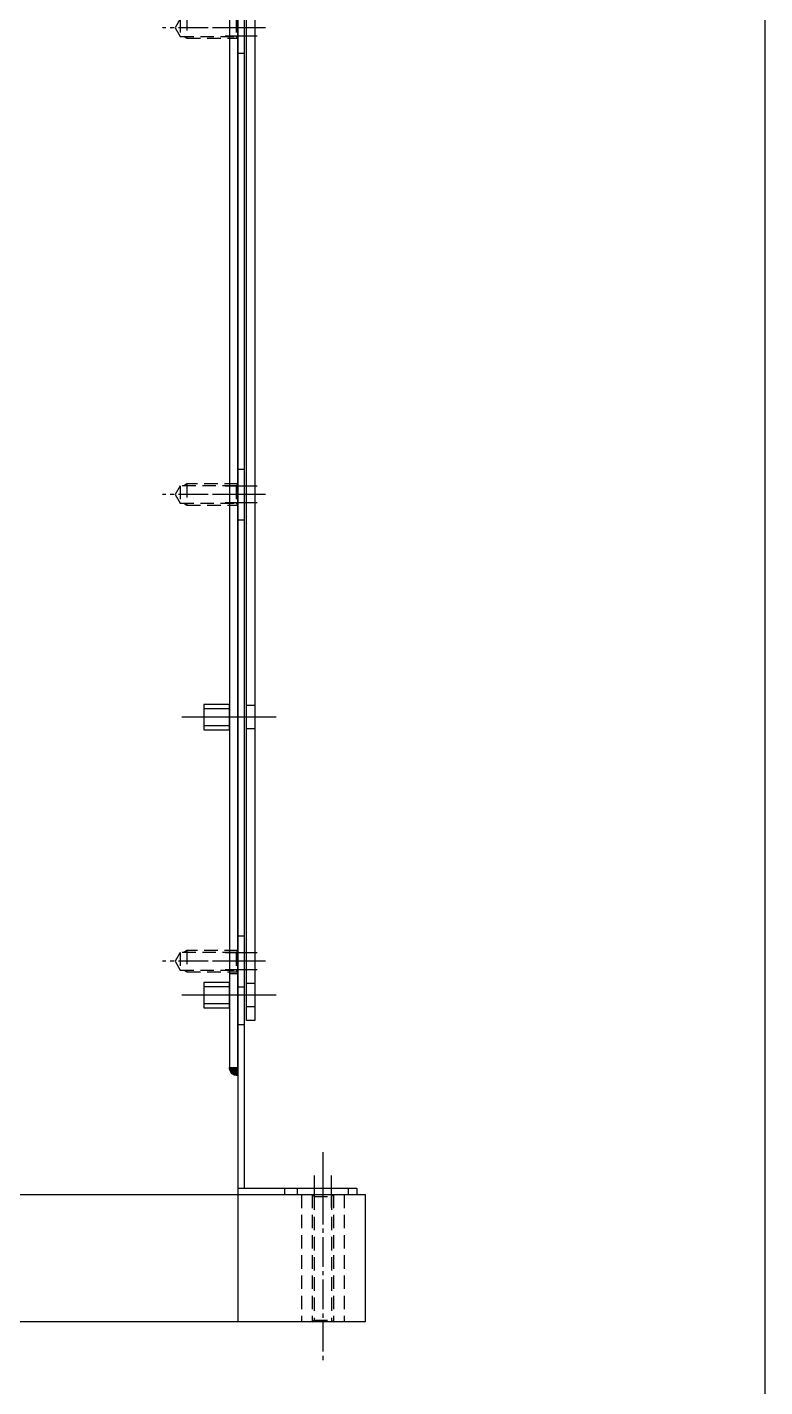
# Model space of a CAD drawing. Header units: millimetres. Extents: x 282 to 14566, y -4134 to 5341.
# Drawn here: x 9553.1 to 9726.9, y 680.3 to 1000.8 of the extents above; entities that cross this region are included whole.
import ezdxf

# ---------------------------------------------------------------- set-up
doc = ezdxf.new("R2010")
doc.units = ezdxf.units.MM
for name, pattern in [('CENTER', [50.8, 31.75, -6.35, 6.35, -6.35]), ('CENTER1', [10, 7, -1, 1, -1]), ('HIDDEN', [9.525, 6.35, -3.175]), ('HIDDEN2', [4.7625, 3.175, -1.5875])]:
    doc.linetypes.add(name, pattern=pattern)

# ---------------------------------------------------------------- blocks, each defined once
blk = doc.blocks.new('A$C3AAF212B')
at = {"linetype": 'HIDDEN2'}
for p, q in [((30, 285), (0, 285)), ((30, 282.5), (0, 282.5)), ((29.57, 282.07), (0.43, 282.07)), ((30, 277.5), (0, 277.5)), ((29.57, 277.93), (0.43, 277.93)), ((30, 275), (0, 275))]:
    blk.add_line(p, q, dxfattribs=at)
at = {"color": 1, "linetype": 'CENTER1'}
blk.add_line((40, 280), (-10, 280), dxfattribs=at)
at = {"color": 2, "ltscale": 10}
blk.add_lwpolyline([(0, -290), (30, -290), (30, 290), (0, 290)], close=True, dxfattribs=at)
at = {"linetype": 'HIDDEN2'}
for points in [[(0, 277.5), (0.43, 277.93), (0.43, 282.07), (0, 282.5)], [(30, 277.5), (29.57, 277.93), (29.57, 282.07), (30, 282.5)]]:
    blk.add_lwpolyline(points, dxfattribs=at)
blk = doc.blocks.new('A$C1D2B0D02')
at = {"color": 2, "linetype": 'HIDDEN2'}
for p, q in [((246.4, 292.07), (246.4, 287.93)), ((248, 292.5), (248, 287.5)), ((246.4, 182.07), (246.4, 177.93)), ((248, 182.5), (248, 177.5)), ((246.4, 72.07), (246.4, 67.93)), ((248, 72.5), (248, 67.5))]:
    blk.add_line(p, q, dxfattribs=at)
at = {"color": 1, "linetype": 'CENTER1'}
for p, q in [((263, 290), (242.21, 290)), ((263, 180), (242.21, 180)), ((263, 70), (242.21, 70))]:
    blk.add_line(p, q, dxfattribs=at)
at = {"color": 150}
blk.add_lwpolyline([(-258, 685), (258, 685), (260, 683), (260, -15), (-260, -15), (-260, 683)], close=True, dxfattribs=at)
at = {"color": 2, "linetype": 'HIDDEN2'}
for points in [[(259.57, 292.07), (246.4, 292.07), (245.21, 290), (246.4, 287.93), (259.57, 287.93)], [(260, 292.5), (259.57, 292.07), (259.57, 287.93), (260, 287.5)], [(247.25, 287.93), (248, 287.5), (260, 287.5)], [(259.57, 182.07), (246.4, 182.07), (245.21, 180), (246.4, 177.93), (259.57, 177.93)], [(260, 182.5), (248, 182.5), (247.25, 182.07)], [(260, 182.5), (259.57, 182.07), (259.57, 177.93), (260, 177.5)], [(247.25, 177.93), (248, 177.5), (260, 177.5)], [(259.57, 72.07), (246.4, 72.07), (245.21, 70), (246.4, 67.93), (259.57, 67.93)], [(260, 72.5), (248, 72.5), (247.25, 72.07)], [(260, 72.5), (259.57, 72.07), (259.57, 67.93), (260, 67.5)], [(247.25, 67.93), (248, 67.5), (260, 67.5)]]:
    blk.add_lwpolyline(points, dxfattribs=at)
blk = doc.blocks.new('A$C578054EA')
at = {"color": 2, "linetype": 'HIDDEN'}
for p, q in [((2, -462.75), (0, -462.75)), ((2, -468.25), (0, -468.25)), ((2, -528.25), (0, -528.25)), ((2, -533.75), (0, -533.75))]:
    blk.add_line(p, q, dxfattribs=at)
at = {"color": 1, "linetype": 'CENTER'}
for p, q in [((7, -465.5), (-5, -465.5)), ((7, -531), (-5, -531))]:
    blk.add_line(p, q, dxfattribs=at)
at = {"color": 3}
blk.add_lwpolyline([(0, -537), (0, 6), (2, 6), (2, -537)], close=True, dxfattribs=at)
blk = doc.blocks.new('A$C1A2F0240')
for p, q in [((2, 84.5), (8, 84.5)), ((2, 82.5), (8, 82.5)), ((2, 80.5), (8, 80.5)), ((2, 19), (8, 19)), ((2, 17), (8, 17)), ((2, 15), (8, 15))]:
    blk.add_line(p, q)
at = {"color": 1, "linetype": 'CENTER'}
blk.add_line((-3.24, 82.5), (13.2, 82.5), dxfattribs=at)
at = {"color": 2, "linetype": 'HIDDEN'}
blk.add_line((0, 22), (2, 22), dxfattribs=at)
at = {"color": 1, "linetype": 'CENTER', "ltscale": 3}
blk.add_line((-3.24, 17), (13.2, 17), dxfattribs=at)
at = {"color": 3}
blk.add_lwpolyline([(0, 565), (2, 565), (2, 0), (0, 0)], close=True, dxfattribs=at)
for points in [[(2, 85.5), (8, 85.5), (8, 79.5), (2, 79.5)], [(2, 20), (8, 20), (8, 14), (2, 14)]]:
    blk.add_lwpolyline(points, close=True)
blk = doc.blocks.new('A$C63215B74')
h = blk.add_hatch(color=256)
h.dxf.hatch_style = 1
h.paths.add_polyline_path([(-548, 28, 0.414214), (-546, 30), (-548, 30)])
at = {"color": 3}
for p, q in [((-549.5, 672), (-549.5, 1.5)), ((-548, 670.5), (-548, 0)), ((-576, 1.5), (-576, 0)), ((-548, 1.5), (-576, 1.5)), ((-548, 0), (-576, 0))]:
    blk.add_line(p, q, dxfattribs=at)
at = {"color": 1, "linetype": 'CENTER'}
for p, q in [((-554.5, 275), (-543, 275)), ((-552.5, 273), (-545, 273)), ((-552.5, 167), (-545, 167)), ((-554.5, 165), (-543, 165)), ((-552.5, 163), (-545, 163)), ((-554.5, 55), (-543, 55)), ((-552.5, 57), (-545, 57)), ((-552.5, 53), (-545, 53)), ((-568, 6.5), (-568, -5)), ((-570, 4.5), (-570, -3)), ((-566, 4.5), (-566, -3))]:
    blk.add_line(p, q, dxfattribs=at)
at = {"color": 2, "linetype": 'HIDDEN'}
for p, q in [((-548, 269), (-549.5, 269)), ((-548, 171), (-549.5, 171)), ((-548, 159), (-549.5, 159)), ((-548, 61), (-549.5, 61)), ((-548, 49), (-549.5, 49)), ((-549.5, 40), (-548, 40)), ((-574, 1.5), (-574, 0)), ((-562, 1.5), (-562, 0))]:
    blk.add_line(p, q, dxfattribs=at)
at = {"color": 6, "linetype": 'HIDDEN'}
blk.add_line((-559, 1.5), (-559, 0), dxfattribs=at)
blk.add_arc((-548, 30), 2, 270, 0)
blk.add_blockref('A$C1A2F0240', (-548, 30))

msp = doc.modelspace()

# ---------------------------------------------------------------- linework, layer by layer
at = {"color": 1}
msp.add_lwpolyline([(5110.126, 2582.022), (9726.902, 2582.022), (9726.902, 472.022), (5110.126, 472.022)], close=True, dxfattribs=at)

# ---------------------------------------------------------------- block references
at = {"xscale": -1}
msp.add_blockref('A$C63215B74', (9054.748, 725.631), dxfattribs=at)
for name, p in [('A$C1D2B0D02', (9342.748, 710.631)), ('A$C578054EA', (9604.748, 1303.631))]:
    msp.add_blockref(name, p)
at = {"xscale": -1, "rotation": 270}
msp.add_blockref('A$C3AAF212B', (9342.748, 695.631), dxfattribs=at)

doc.saveas('drawing.dxf')
